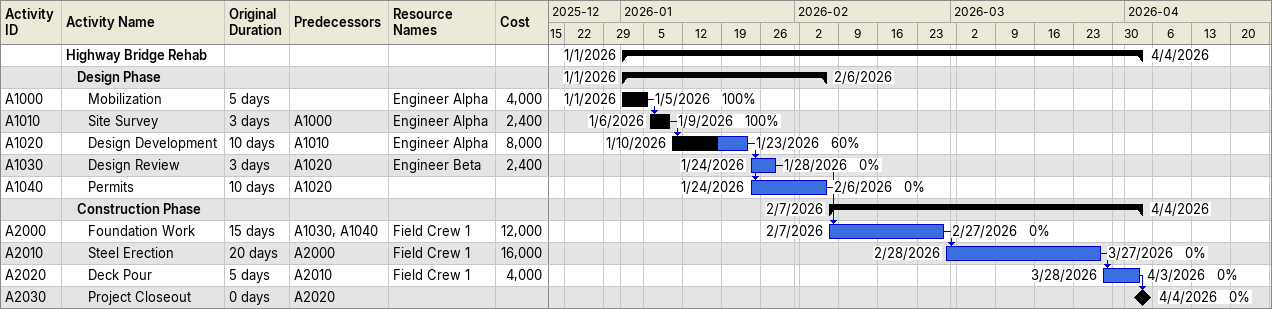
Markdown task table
| ID | Level | Task | Original duration | Start | Finish | Predecessors | Resources | % complete | Cost |
|---|---|---|---|---|---|---|---|---|---|
|  | 1 | **Highway Bridge Rehab** |  | 2026-01-01 | 2026-04-04 |  |  |  |  |
|  | 2 | **Design Phase** |  | 2026-01-01 | 2026-02-06 |  |  |  |  |
| A1000 | 3 | Mobilization | 5d | 2026-01-01 | 2026-01-05 |  | Engineer Alpha | 100 | 4000 |
| A1010 | 3 | Site Survey | 3d | 2026-01-06 | 2026-01-09 | A1000 | Engineer Alpha | 100 | 2400 |
| A1020 | 3 | Design Development | 10d | 2026-01-10 | 2026-01-23 | A1010 | Engineer Alpha | 60 | 8000 |
| A1030 | 3 | Design Review | 3d | 2026-01-24 | 2026-01-28 | A1020 | Engineer Beta | 0 | 2400 |
| A1040 | 3 | Permits | 10d | 2026-01-24 | 2026-02-06 | A1020 |  | 0 |  |
|  | 2 | **Construction Phase** |  | 2026-02-07 | 2026-04-04 |  |  |  |  |
| A2000 | 3 | Foundation Work | 15d | 2026-02-07 | 2026-02-27 | A1030, A1040 | Field Crew 1 | 0 | 12000 |
| A2010 | 3 | Steel Erection | 20d | 2026-02-28 | 2026-03-27 | A2000 | Field Crew 1 | 0 | 16000 |
| A2020 | 3 | Deck Pour | 5d | 2026-03-28 | 2026-04-03 | A2010 | Field Crew 1 | 0 | 4000 |
| A2030 | 3 | Project Closeout | 0d | 2026-04-04 | 2026-04-04 | A2020 |  | 0 |  |
